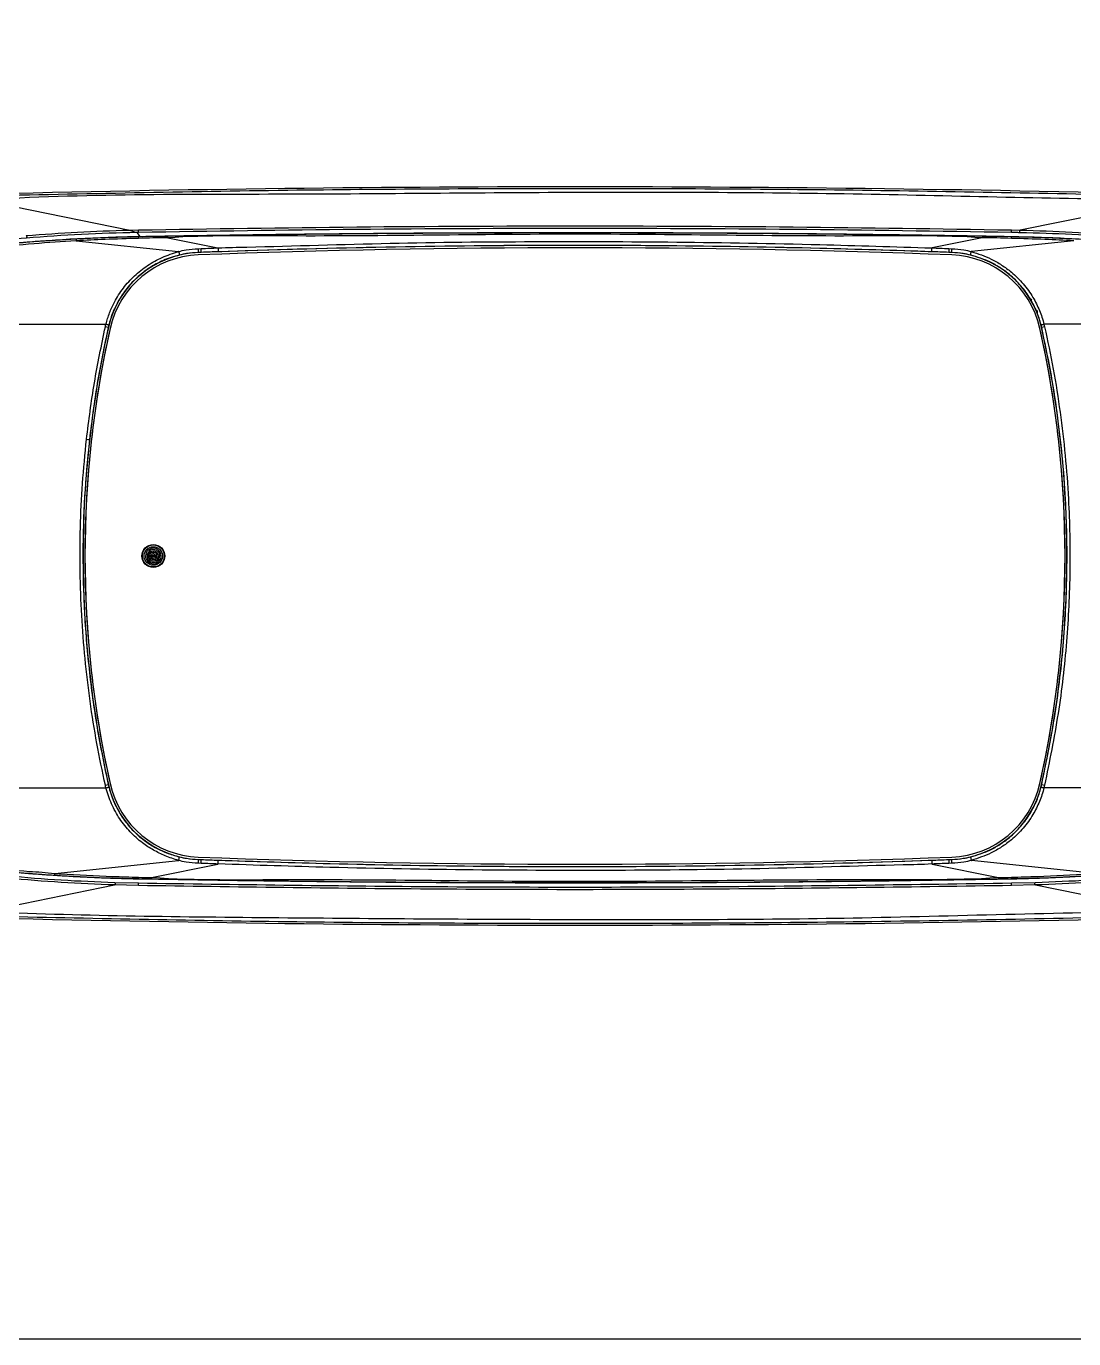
# Model space of a CAD drawing. Extents: x 0 to 78, y -21 to 126.
# Drawn here: x 30.02 to 35.99, y 0 to 7.47 of the extents above; entities that cross this region are included whole.
import ezdxf

# ---------------------------------------------------------------- set-up
doc = ezdxf.new("R2010")
doc.units = 0
doc.header["$MEASUREMENT"] = 0
doc.layers.add('1', color=4, linetype='Continuous')
doc.layers.add('BDIM_CYAN', color=4, linetype='Continuous')

# ---------------------------------------------------------------- blocks, each defined once
blk = doc.blocks.new('A$C326A3635')
at = {"layer": 'BDIM_CYAN'}
for p, q in [((-3.3773, 4.1244), (-2.5337, 3.9538)), ((3.3773, 4.1244), (2.5346, 3.954)), ((-2.8387, 3.8929), (-2.2567, 3.8323)), ((-2.5391, 3.9538), (-2.5337, 3.9538)), ((-2.5337, 3.9538), (-2.4849, 3.9548)), ((-2.494, 3.94), (-2.4776, 3.918)), ((-2.4842, 3.9171), (-2.319, 3.92)), ((-2.4776, 3.918), (-2.4842, 3.9178)), ((-2.4842, 3.9178), (-2.4842, 3.9171)), ((-2.3179, 3.9102), (-2.0332, 3.8526)), ((2.3179, 3.9102), (2.0332, 3.8526)), ((2.8387, 3.8929), (2.2567, 3.8323)), ((2.319, 3.92), (2.4842, 3.9171)), ((2.4431, 3.9186), (2.4842, 3.9178)), ((2.4842, 3.9178), (2.4842, 3.9171)), ((2.4849, 3.9548), (2.5332, 3.9537)), ((-2.1456, 3.8479), (-2.128, 3.8486)), ((-2.1272, 3.827), (-2.1448, 3.8264)), ((-2.1448, 3.8258), (-2.1448, 3.8264)), ((2.1448, 3.8264), (2.1274, 3.827)), ((2.1282, 3.8486), (2.1456, 3.8479)), ((2.1448, 3.8258), (2.1448, 3.8264)), ((2.5878, 3.569), (2.5997, 3.5572)), ((2.6304, 3.4962), (2.6304, 3.4868)), ((2.6306, 3.4868), (2.6306, 3.4962)), ((-4.1613, 3.4188), (-2.6696, 3.4186)), ((-2.6696, 3.4186), (-2.6696, 3.4186)), ((-2.6534, 3.4146), (-2.6568, 3.4006)), ((-2.656, 3.4004), (-2.6568, 3.4006)), ((2.6568, 3.4006), (2.6534, 3.4146)), ((2.656, 3.4004), (2.6568, 3.4006)), ((4.1613, 3.4188), (2.6696, 3.4186)), ((2.6696, 3.4186), (2.6696, 3.4186)), ((-2.4108, 2.0929), (-2.4042, 2.0973)), ((-2.3958, 2.1027), (-2.3892, 2.1071)), ((-2.3826, 2.1114), (-2.3759, 2.1157)), ((-2.3693, 2.1201), (-2.3627, 2.1244)), ((-2.4373, 2.0756), (-2.4307, 2.0799)), ((-2.4241, 2.0843), (-2.4174, 2.0886)), ((-4.1941, 0.7812), (-2.6696, 0.7814)), ((-2.6696, 0.7814), (-2.6696, 0.7814)), ((-2.656, 0.7996), (-2.6568, 0.7994)), ((-2.6568, 0.7994), (-2.6534, 0.7854)), ((2.6534, 0.7854), (2.6568, 0.7994)), ((2.656, 0.7996), (2.6568, 0.7994)), ((4.1941, 0.7812), (2.6696, 0.7814)), ((2.6696, 0.7814), (2.6696, 0.7814)), ((-2.1448, 0.3742), (-2.1448, 0.3736)), ((-2.1448, 0.3736), (-2.1274, 0.373)), ((2.1272, 0.373), (2.1448, 0.3736)), ((2.1448, 0.3742), (2.1448, 0.3736)), ((-2.9615, 0.2943), (-2.2567, 0.3677)), ((-2.4104, 0.2711), (-2.0332, 0.3474)), ((-2.1282, 0.3514), (-2.1456, 0.3521)), ((2.0332, 0.3474), (2.4104, 0.2711)), ((2.1456, 0.3521), (2.128, 0.3514)), ((2.9615, 0.2943), (2.2567, 0.3677)), ((-3.3773, 0.0756), (-2.6213, 0.2285)), ((-2.4849, 0.2251), (-2.6208, 0.2287)), ((-2.6205, 0.2434), (-2.4846, 0.2399)), ((-2.4842, 0.2619), (-2.4842, 0.2626)), ((-2.4114, 0.2613), (-2.4842, 0.2626)), ((2.4842, 0.2626), (2.4114, 0.2613)), ((2.4842, 0.2619), (2.4842, 0.2626)), ((2.4846, 0.2399), (2.6205, 0.2434)), ((2.6203, 0.2287), (2.4849, 0.2251)), ((2.6213, 0.2285), (3.3773, 0.0756))]:
    blk.add_line(p, q, dxfattribs=at)
at = {"layer": 'BDIM_CYAN', "flags": 128}
blk.add_lwpolyline([(-2.4776, 3.918), (-2.463, 3.9182), (-2.4431, 3.9186)], dxfattribs=at)
at = {"layer": 'BDIM_CYAN'}
for radius in [0.065, 0.065, 0.0625, 0.0525]:
    blk.add_circle((-2.4, 2.1), radius, dxfattribs=at)
for centre, radius, start, end in [((0, -130.8), 135, 88.504201, 91.495799), ((-2.3324, 3.9113), 0.1519, 177.79539, 181.70517), ((2.3327, 3.9113), 0.1516, 358.2909, 2.20854), ((-2.1242, 3.2812), 0.545, 92.15981, 167.36471), ((-2.1242, 3.2779), 0.535, 92.15981, 167.36471), ((3.0575, 4.0377), 5.2065, 182.08897, 182.32609), ((0, -53.0437), 56.91, 87.84019, 92.15981), ((0, -53.0471), 56.9, 87.84019, 92.15981), ((-10.7681, 3.5189), 8.6464, 2.04206, 2.18538), ((11.0186, 3.5096), 8.8969, 177.81579, 177.95507), ((2.1242, 3.2779), 0.535, 12.63529, 87.84019), ((-2.987, 4.035), 5.136, 357.67228, 357.91266), ((2.1242, 3.2812), 0.545, 12.63529, 87.84019), ((3.145, 2.1), 5.945, 167.36471, 192.63529), ((3.145, 2.0967), 5.935, 167.36471, 179.96766), ((3.1457, 2.1), 5.935, 167.40114, 192.59886), ((-5.5165, -9.2977), 13.0163, 77.30836, 77.38188), ((-3.145, 2.0967), 5.935, 0.03234, 12.63529), ((-3.1457, 2.1), 5.935, 347.40114, 12.59886), ((-3.145, 2.1), 5.945, 347.36471, 12.63529), ((5.5077, -9.2587), 12.9764, 102.6179, 102.69164), ((-2.0846, 8.9389), 6.2143, 263.5715, 263.72531), ((3.145, 2.1033), 5.935, 180.03234, 192.63529), ((-2.4, 2.1), 0.0446, 33.15762, 213.15762), ((-2.4, 2.1), 0.0446, 213.15762, 33.15762), ((-2.4, 2.1), 0.0367, 33.15762, 213.15762), ((-2.4, 2.1), 0.0367, 213.15762, 33.15762), ((-2.4, 2.1), 0.0288, 33.15762, 213.15762), ((-2.4, 2.1), 0.0288, 213.15762, 33.15762), ((-2.4, 2.1), 0.0208, 33.15762, 213.15762), ((-2.4, 2.1), 0.0208, 213.15762, 33.15762), ((-2.4, 2.1), 0.0129, 33.15762, 213.15762), ((-2.4, 2.1), 0.0129, 213.15762, 33.15762), ((-3.145, 2.1033), 5.935, 347.36471, 359.96766), ((-5.4879, 13.3701), 12.8856, 282.61775, 282.69201), ((-2.1242, 0.9188), 0.545, 192.63529, 267.84019), ((-2.1242, 0.9221), 0.535, 192.63529, 267.84019), ((2.1242, 0.9221), 0.535, 272.15981, 347.36471), ((2.1242, 0.9188), 0.545, 272.15981, 347.36471), ((5.4785, 13.3286), 12.8431, 257.30798, 257.38248), ((3.0597, 0.1622), 5.2087, 177.67398, 177.911), ((0, 57.2437), 56.91, 267.84019, 272.15981), ((0, 57.2471), 56.9, 267.84019, 272.15981), ((-2.9892, 0.1649), 5.1382, 2.08738, 2.32765), ((-10.8726, 0.6851), 8.7507, 357.81463, 357.95624), ((10.8386, 0.6837), 8.7169, 182.04262, 182.18479), ((-2.1895, 0.2655), 0.2947, 178.63287, 180.56011), ((2.1892, 0.2655), 0.295, 359.43986, 1.36547), ((0, 135), 135, 268.504201, 271.495799)]:
    blk.add_arc(centre, radius, start, end, dxfattribs=at)
for points, knots in [([(-3.3781, 4.149), (-2.7971, 4.1614), (-1.6712, 4.1854), (0.018, 4.1941), (1.6892, 4.1852), (2.8151, 4.1611), (3.3781, 4.149)], [0, 0, 0, 0, 0.258003, 0.5, 0.74998, 1, 1, 1, 1]), ([(3.3773, 4.1244), (3.3773, 4.1244), (3.3415, 4.1266), (2.7603, 4.13), (1.6352, 4.1647), (-0.0001, 4.1724), (-1.6704, 4.1518), (-2.7975, 4.1606), (-3.3773, 4.1244), (-3.3773, 4.1244)], [0, 0, 0, 0, 0, 0.015939, 0.25797, 0.5, 0.74201, 1, 1, 1, 1, 1]), ([(-2.4849, 3.9548), (-2.0708, 3.9614), (-1.2425, 3.9745), (0, 3.9794), (1.2425, 3.9745), (2.0707, 3.9614), (2.4849, 3.9548)], [0, 0, 0, 0, 0.249999, 0.5, 0.750002, 1, 1, 1, 1]), ([(2.4846, 3.9402), (2.0705, 3.9467), (1.2424, 3.9596), (0, 3.9644), (-1.2424, 3.9596), (-2.0705, 3.9467), (-2.4846, 3.9402)], [0, 0, 0, 0, 0.249995, 0.5, 0.750005, 1, 1, 1, 1]), ([(-3.1227, 3.9089), (-3.2029, 3.902), (-3.3635, 3.8883), (-3.5233, 3.8683), (-3.6032, 3.8584)], [0, 0, 0, 0, 0.500107, 1, 1, 1, 1]), ([(-3.5763, 3.8383), (-3.411, 3.8572), (-3.1659, 3.8853), (-2.9196, 3.8998), (-2.8395, 3.9045)], [0, 0, 0, 0, 0.674913, 1, 1, 1, 1]), ([(-2.8398, 3.893), (-2.8398, 3.893), (-2.9197, 3.8881), (-3.1654, 3.8706), (-3.4101, 3.8428), (-3.5753, 3.8241)], [0, 0, 0, 0, 0.000003, 0.324817, 1, 1, 1, 1]), ([(-3.5634, 3.8405), (-3.4727, 3.8512), (-3.3243, 3.8687), (-3.1355, 3.8855), (-3.0375, 3.8926), (-2.9974, 3.8955)], [0, 0, 0, 0, 0.481775, 0.788298, 1, 1, 1, 1]), ([(-3.1236, 3.9225), (-3.0264, 3.9298), (-2.8317, 3.9444), (-2.6366, 3.9506), (-2.5391, 3.9537)], [0, 0, 0, 0, 0.499857, 1, 1, 1, 1]), ([(-3.1227, 3.9089), (-3.1218, 3.9098), (-3.1205, 3.9112), (-3.1191, 3.9135), (-3.1189, 3.9155), (-3.1193, 3.9174), (-3.1207, 3.92), (-3.1224, 3.9215), (-3.1236, 3.9225)], [0, 0, 0, 0, 0.248167, 0.3726982, 0.4995485, 0.6008569, 0.7129587, 1, 1, 1, 1]), ([(-2.4948, 3.9398), (-2.5995, 3.9372), (-2.809, 3.9318), (-3.018, 3.9165), (-3.1227, 3.9089)], [0, 0, 0, 0, 0.499454, 1, 1, 1, 1]), ([(-2.9974, 3.8955), (-2.9972, 3.8955), (-2.9967, 3.8956), (-2.9962, 3.8956), (-2.996, 3.8956)], [0, 0, 0, 0, 0.514601, 1, 1, 1, 1]), ([(-2.996, 3.8956), (-2.97, 3.8973), (-2.886, 3.9029), (-2.7438, 3.9103), (-2.5991, 3.9155), (-2.5126, 3.9173), (-2.4842, 3.9178)], [0, 0, 0, 0, 0.1527119, 0.4932393, 0.8337068, 1, 1, 1, 1]), ([(-2.8393, 3.8931), (-2.8395, 3.8931), (-2.8396, 3.8931), (-2.8398, 3.893), (-2.8398, 3.893)], [0, 0, 0, 0, 0.995574, 1, 1, 1, 1]), ([(-2.8395, 3.9045), (-2.8396, 3.9044), (-2.8396, 3.904), (-2.8396, 3.9019), (-2.8395, 3.898), (-2.8394, 3.8947), (-2.8393, 3.8931)], [0, 0, 0, 0, 0.183511, 0.464811, 0.732408, 1, 1, 1, 1]), ([(-2.8395, 3.9045), (-2.7846, 3.9072), (-2.6662, 3.913), (-2.5477, 3.9157), (-2.4842, 3.9171)], [0, 0, 0, 0, 0.46386, 1, 1, 1, 1]), ([(-2.8387, 3.8929), (-2.8388, 3.8929), (-2.8389, 3.893), (-2.839, 3.893), (-2.8391, 3.893), (-2.8392, 3.893), (-2.8392, 3.893), (-2.8393, 3.893), (-2.8393, 3.8931), (-2.8393, 3.8931), (-2.8393, 3.8931), (-2.8393, 3.8931)], [0, 0, 0, 0, 0.322889, 0.54073, 0.688203, 0.788716, 0.857709, 0.92619, 0.954983, 0.984348, 1, 1, 1, 1]), ([(-2.4842, 3.9067), (-2.5477, 3.9049), (-2.6659, 3.9016), (-2.7841, 3.8963), (-2.8387, 3.8929), (-2.8387, 3.8929)], [0, 0, 0, 0, 0.537035, 0.999993, 1, 1, 1, 1]), ([(-2.4948, 3.94), (-2.5024, 3.9415), (-2.5176, 3.9445), (-2.5319, 3.9506), (-2.5391, 3.9537)], [0, 0, 0, 0, 0.499435, 1, 1, 1, 1]), ([(-2.4846, 3.9402), (-2.4862, 3.9402), (-2.4893, 3.9401), (-2.4925, 3.94), (-2.494, 3.94)], [0, 0, 0, 0, 0.5073802, 1, 1, 1, 1]), ([(-2.4846, 3.9402), (-2.4846, 3.9413), (-2.4847, 3.9435), (-2.4847, 3.9473), (-2.4848, 3.9511), (-2.4849, 3.9536), (-2.4849, 3.9548)], [0, 0, 0, 0, 0.25808, 0.500001, 0.741921, 1, 1, 1, 1]), ([(-2.3198, 3.9106), (-2.3198, 3.9106), (-2.3746, 3.9106), (-2.4294, 3.9087), (-2.4842, 3.9067)], [0, 0, 0, 0, 0.000014, 1, 1, 1, 1]), ([(-2.4431, 3.9186), (-2.3273, 3.9206), (-2.0369, 3.9256), (-1.5718, 3.9317), (-1.0479, 3.9368), (-0.524, 3.9398), (-0.1174, 3.9406), (0.3435, 3.9403), (0.7443, 3.9388), (1.2023, 3.9353), (1.5458, 3.9319), (1.8893, 3.9275), (2.1755, 3.9232), (2.3601, 3.9201), (2.4302, 3.9188), (2.4431, 3.9186)], [0, 0, 0, 0, 0.071103, 0.178323, 0.285543, 0.39277, 0.5, 0.53515, 0.675753, 0.746054, 0.816355, 0.886656, 0.956957, 0.992107, 1, 1, 1, 1]), ([(-2.3189, 3.9106), (-2.3192, 3.9106), (-2.3195, 3.9106), (-2.3198, 3.9106), (-2.3198, 3.9106)], [0, 0, 0, 0, 0.997531, 1, 1, 1, 1]), ([(-2.319, 3.92), (-2.0898, 3.9235), (-1.3168, 3.9355), (0, 3.9426), (1.3169, 3.9355), (2.0898, 3.9235), (2.319, 3.92)], [0, 0, 0, 0, 0.148287, 0.4999997, 0.8517373, 1, 1, 1, 1]), ([(-2.319, 3.92), (-2.319, 3.92), (-2.319, 3.9198), (-2.319, 3.9184), (-2.319, 3.9152), (-2.3189, 3.9121), (-2.3189, 3.9106)], [0, 0, 0, 0, 0.102545, 0.399915, 0.699957, 1, 1, 1, 1]), ([(-2.3179, 3.9102), (-2.318, 3.9102), (-2.3182, 3.9103), (-2.3185, 3.9103), (-2.3186, 3.9104), (-2.3188, 3.9104), (-2.3188, 3.9105), (-2.3189, 3.9105), (-2.3189, 3.9106), (-2.3189, 3.9106), (-2.3189, 3.9106)], [0, 0, 0, 0, 0.321238, 0.539552, 0.689333, 0.828254, 0.900862, 0.952128, 0.988538, 1, 1, 1, 1]), ([(2.3179, 3.9102), (2.3179, 3.9102), (2.0896, 3.9245), (1.3159, 3.9135), (0, 3.9424), (-1.3159, 3.9135), (-2.0896, 3.9245), (-2.3179, 3.9102), (-2.3179, 3.9102)], [0, 0, 0, 0, 0.000001, 0.148106, 0.5, 0.851869, 0.999999, 1, 1, 1, 1]), ([(-2.0303, 3.8521), (-2.0303, 3.8521), (-1.9763, 3.8554), (-1.6502, 3.8619), (-1.0526, 3.8824), (-0.2368, 3.8901), (0.579, 3.8879), (1.3348, 3.875), (1.8184, 3.859), (2.0303, 3.8521)], [0, 0, 0, 0, 0.000001, 0.040007, 0.240855, 0.441703, 0.642551, 0.843399, 1, 1, 1, 1]), ([(2.3189, 3.9106), (2.3189, 3.9106), (2.3189, 3.9106), (2.3188, 3.9105), (2.3187, 3.9104), (2.3184, 3.9103), (2.3181, 3.9102), (2.3179, 3.9102)], [0, 0, 0, 0, 0.037723, 0.086625, 0.178405, 0.509324, 1, 1, 1, 1]), ([(2.319, 3.92), (2.319, 3.92), (2.319, 3.9198), (2.319, 3.9184), (2.319, 3.9152), (2.3189, 3.9121), (2.3189, 3.9106)], [0, 0, 0, 0, 0.1025452, 0.3999147, 0.699957, 1, 1, 1, 1]), ([(2.3198, 3.9106), (2.3198, 3.9106), (2.3195, 3.9106), (2.3192, 3.9106), (2.3189, 3.9106)], [0, 0, 0, 0, 0.002469, 1, 1, 1, 1]), ([(2.4842, 3.9067), (2.4294, 3.9087), (2.3746, 3.9106), (2.3198, 3.9106), (2.3198, 3.9106)], [0, 0, 0, 0, 0.999986, 1, 1, 1, 1]), ([(2.4842, 3.9178), (2.5414, 3.9165), (2.6559, 3.9139), (2.8265, 3.9064), (2.9398, 3.8992), (2.996, 3.8956)], [0, 0, 0, 0, 0.335193, 0.670383, 1, 1, 1, 1]), ([(2.4842, 3.9171), (2.5477, 3.9157), (2.6662, 3.913), (2.7846, 3.9072), (2.8395, 3.9045)], [0, 0, 0, 0, 0.536141, 1, 1, 1, 1]), ([(2.8387, 3.8929), (2.8387, 3.8929), (2.7841, 3.8963), (2.6659, 3.9016), (2.5477, 3.9049), (2.4842, 3.9067)], [0, 0, 0, 0, 0.000007, 0.462965, 1, 1, 1, 1]), ([(2.4846, 3.9402), (2.4846, 3.9413), (2.4846, 3.9435), (2.4847, 3.9473), (2.4848, 3.9511), (2.4848, 3.9536), (2.4849, 3.9548)], [0, 0, 0, 0, 0.258077, 0.499996, 0.741918, 1, 1, 1, 1]), ([(2.5337, 3.939), (2.5251, 3.9392), (2.5088, 3.9397), (2.4924, 3.94), (2.4846, 3.9402)], [0, 0, 0, 0, 0.520118, 1, 1, 1, 1]), ([(2.5338, 3.9537), (2.5327, 3.9526), (2.5312, 3.9509), (2.5301, 3.9482), (2.5298, 3.9463), (2.5301, 3.9445), (2.5312, 3.9419), (2.5326, 3.9402), (2.5337, 3.939)], [0, 0, 0, 0, 0.279024, 0.39401, 0.501273, 0.5943, 0.704837, 1, 1, 1, 1]), ([(3.1227, 3.9089), (3.0246, 3.9162), (2.8286, 3.9307), (2.632, 3.9362), (2.5337, 3.939)], [0, 0, 0, 0, 0.4999361, 1, 1, 1, 1]), ([(2.5346, 3.954), (2.6331, 3.9508), (2.8298, 3.9445), (3.0261, 3.9298), (3.1243, 3.9225)], [0, 0, 0, 0, 0.5001662, 1, 1, 1, 1]), ([(2.8393, 3.8931), (2.8393, 3.8931), (2.8393, 3.8931), (2.8393, 3.893), (2.8392, 3.893), (2.8391, 3.893), (2.8389, 3.8929), (2.8387, 3.8929)], [0, 0, 0, 0, 0.019115, 0.043576, 0.089722, 0.292947, 1, 1, 1, 1]), ([(-2.6696, 3.4186), (-2.6696, 3.4186), (-2.6642, 3.4404), (-2.6506, 3.4832), (-2.6191, 3.553), (-2.5727, 3.6253), (-2.5089, 3.6958), (-2.4342, 3.7543), (-2.3495, 3.8016), (-2.2877, 3.8216), (-2.2558, 3.832)], [0, 0, 0, 0, 0.000004, 0.109663, 0.219322, 0.373777, 0.528236, 0.682282, 0.836358, 1, 1, 1, 1]), ([(-2.2517, 3.8118), (-2.2826, 3.8027), (-2.3428, 3.785), (-2.4247, 3.7395), (-2.4973, 3.6832), (-2.5592, 3.6149), (-2.6042, 3.5448), (-2.6353, 3.4773), (-2.6474, 3.4355), (-2.6534, 3.4146)], [0, 0, 0, 0, 0.16226, 0.316411, 0.470565, 0.62535, 0.780135, 0.890068, 1, 1, 1, 1]), ([(-2.2567, 3.8323), (-2.2567, 3.8323), (-2.2424, 3.8359), (-2.2056, 3.8433), (-2.1683, 3.8461), (-2.1456, 3.8479)], [0, 0, 0, 0, 0.000022, 0.394051, 1, 1, 1, 1]), ([(-2.2558, 3.832), (-2.2558, 3.832), (-2.2558, 3.8321), (-2.2559, 3.8321), (-2.2562, 3.8323), (-2.2565, 3.8323), (-2.2567, 3.8323)], [0, 0, 0, 0, 0.093064, 0.210241, 0.41586, 1, 1, 1, 1]), ([(-2.2558, 3.832), (-2.2554, 3.8303), (-2.2545, 3.8269), (-2.2534, 3.8217), (-2.2524, 3.8172), (-2.2518, 3.8138), (-2.2516, 3.8123), (-2.2517, 3.8119), (-2.2517, 3.8118), (-2.2517, 3.8118)], [0, 0, 0, 0, 0.1819745, 0.3639534, 0.5459267, 0.7279046, 0.9098899, 0.956574, 1, 1, 1, 1]), ([(-2.1448, 3.8264), (-2.1668, 3.8249), (-2.2028, 3.8224), (-2.238, 3.8148), (-2.2517, 3.8118)], [0, 0, 0, 0, 0.610662, 1, 1, 1, 1]), ([(-2.128, 3.8486), (-2.1113, 3.8493), (-2.0797, 3.8507), (-2.0481, 3.852), (-2.0332, 3.8526)], [0, 0, 0, 0, 0.528565, 1, 1, 1, 1]), ([(-2.0311, 3.8305), (-2.0465, 3.83), (-2.0785, 3.8288), (-2.1106, 3.8276), (-2.1272, 3.827)], [0, 0, 0, 0, 0.479692, 1, 1, 1, 1]), ([(-2.0332, 3.8526), (-2.0331, 3.8526), (-2.0328, 3.8525), (-2.0324, 3.8524), (-2.0321, 3.8523), (-2.0319, 3.8522), (-2.0318, 3.8521), (-2.0318, 3.8521), (-2.0318, 3.852), (-2.0318, 3.852)], [0, 0, 0, 0, 0.320641, 0.539542, 0.690503, 0.846175, 0.909465, 0.963254, 1, 1, 1, 1]), ([(-2.0318, 3.852), (-2.0313, 3.852), (-2.0308, 3.8521), (-2.0303, 3.8521), (-2.0303, 3.8521)], [0, 0, 0, 0, 0.998379, 1, 1, 1, 1]), ([(-2.0318, 3.852), (-2.0317, 3.8503), (-2.0316, 3.8469), (-2.0314, 3.8415), (-2.0312, 3.8367), (-2.0311, 3.833), (-2.0311, 3.8312), (-2.0311, 3.8306), (-2.0311, 3.8305), (-2.0311, 3.8305)], [0, 0, 0, 0, 0.1760921, 0.3521798, 0.5282727, 0.704365, 0.8804605, 0.9543668, 1, 1, 1, 1]), ([(2.0311, 3.8305), (1.8188, 3.8374), (1.3348, 3.8531), (0.5788, 3.8657), (-0.2638, 3.8683), (-1.1333, 3.8578), (-1.7314, 3.8412), (-2.0306, 3.8305), (-2.0311, 3.8305)], [0, 0, 0, 0, 0.156863, 0.357558, 0.558253, 0.778936, 0.99962, 1, 1, 1, 1]), ([(2.0303, 3.8521), (2.0303, 3.8521), (2.0308, 3.8521), (2.0313, 3.852), (2.0318, 3.852)], [0, 0, 0, 0, 0.001621, 1, 1, 1, 1]), ([(2.0311, 3.8305), (2.0311, 3.8305), (2.0311, 3.8306), (2.0311, 3.8312), (2.0311, 3.833), (2.0312, 3.8367), (2.0314, 3.8415), (2.0316, 3.8469), (2.0317, 3.8503), (2.0318, 3.852)], [0, 0, 0, 0, 0.045633, 0.11954, 0.295635, 0.471727, 0.64782, 0.823908, 1, 1, 1, 1]), ([(2.1274, 3.827), (2.1107, 3.8276), (2.0786, 3.8288), (2.0465, 3.83), (2.0311, 3.8305)], [0, 0, 0, 0, 0.521264, 1, 1, 1, 1]), ([(2.0318, 3.852), (2.0318, 3.852), (2.0318, 3.8521), (2.0319, 3.8522), (2.0321, 3.8523), (2.0326, 3.8525), (2.033, 3.8526), (2.0332, 3.8526)], [0, 0, 0, 0, 0.043004, 0.099713, 0.204278, 0.568194, 1, 1, 1, 1]), ([(2.0332, 3.8526), (2.0481, 3.852), (2.0798, 3.8507), (2.1114, 3.8493), (2.1282, 3.8486)], [0, 0, 0, 0, 0.470477, 1, 1, 1, 1]), ([(2.2517, 3.8118), (2.238, 3.8148), (2.2028, 3.8224), (2.1668, 3.8249), (2.1448, 3.8264)], [0, 0, 0, 0, 0.389337, 1, 1, 1, 1]), ([(2.1456, 3.8479), (2.1683, 3.8461), (2.2056, 3.8433), (2.2424, 3.8359), (2.2567, 3.8323), (2.2567, 3.8323)], [0, 0, 0, 0, 0.60595, 0.999978, 1, 1, 1, 1]), ([(2.2517, 3.8118), (2.2517, 3.8118), (2.2517, 3.8119), (2.2516, 3.8123), (2.2518, 3.8138), (2.2524, 3.8172), (2.2534, 3.8217), (2.2545, 3.8269), (2.2554, 3.8303), (2.2558, 3.832)], [0, 0, 0, 0, 0.043426, 0.09011, 0.272096, 0.454073, 0.636047, 0.818025, 1, 1, 1, 1]), ([(2.6534, 3.4146), (2.6458, 3.4402), (2.6305, 3.4915), (2.5919, 3.5666), (2.5403, 3.6382), (2.4807, 3.6971), (2.42, 3.7413), (2.3475, 3.7827), (2.289, 3.8005), (2.2517, 3.8118)], [0, 0, 0, 0, 0.13508, 0.270159, 0.424919, 0.579679, 0.691849, 0.804019, 1, 1, 1, 1]), ([(2.2567, 3.8323), (2.2566, 3.8323), (2.2563, 3.8323), (2.2561, 3.8322), (2.2559, 3.8321), (2.2558, 3.832), (2.2558, 3.832), (2.2558, 3.832)], [0, 0, 0, 0, 0.321247, 0.651464, 0.788, 0.926109, 1, 1, 1, 1]), ([(2.2558, 3.832), (2.2942, 3.8192), (2.3544, 3.7993), (2.4294, 3.7561), (2.4918, 3.7103), (2.5532, 3.6494), (2.6065, 3.5755), (2.6455, 3.4978), (2.663, 3.4454), (2.6696, 3.4186), (2.6696, 3.4186)], [0, 0, 0, 0, 0.1974297, 0.3095284, 0.4216188, 0.576068, 0.7305122, 0.8652546, 0.9999961, 1, 1, 1, 1]), ([(-2.7804, 2.7637), (-2.7669, 2.8711), (-2.7398, 3.086), (-2.6953, 3.2981), (-2.6731, 3.4043)], [0, 0, 0, 0, 0.499257, 1, 1, 1, 1]), ([(-2.6568, 3.4006), (-2.6789, 3.295), (-2.7233, 3.0836), (-2.7503, 2.8692), (-2.7638, 2.7619)], [0, 0, 0, 0, 0.499257, 1, 1, 1, 1]), ([(-2.6731, 3.4043), (-2.6722, 3.4091), (-2.6713, 3.414), (-2.6696, 3.4186), (-2.6696, 3.4186)], [0, 0, 0, 0, 0.999884, 1, 1, 1, 1]), ([(-2.6696, 3.4186), (-2.6679, 3.4182), (-2.6645, 3.4173), (-2.6598, 3.4162), (-2.6562, 3.4153), (-2.654, 3.4147), (-2.6536, 3.4146), (-2.6534, 3.4146)], [0, 0, 0, 0, 0.21073, 0.421456, 0.632181, 0.817749, 1, 1, 1, 1]), ([(2.6534, 3.4146), (2.6536, 3.4146), (2.654, 3.4147), (2.6562, 3.4153), (2.6598, 3.4162), (2.6645, 3.4173), (2.6679, 3.4182), (2.6696, 3.4186)], [0, 0, 0, 0, 0.182251, 0.367822, 0.578548, 0.789274, 1, 1, 1, 1]), ([(2.6568, 0.7994), (2.6841, 0.9338), (2.7389, 1.2032), (2.7849, 1.6105), (2.8049, 2.0177), (2.7976, 2.3697), (2.7753, 2.6683), (2.7465, 2.9135), (2.7081, 3.158), (2.6739, 3.3197), (2.6568, 3.4006)], [0, 0, 0, 0, 0.156854, 0.314466, 0.46839, 0.623027, 0.716944, 0.810861, 0.905431, 1, 1, 1, 1]), ([(2.6696, 3.4186), (2.6696, 3.4186), (2.6709, 3.4139), (2.672, 3.4091), (2.6731, 3.4043)], [0, 0, 0, 0, 0.000113, 1, 1, 1, 1]), ([(2.6731, 3.4043), (2.6901, 3.3237), (2.7242, 3.1626), (2.7627, 2.918), (2.7917, 2.6716), (2.8143, 2.3717), (2.8216, 2.0181), (2.8017, 1.6104), (2.7555, 1.2014), (2.7006, 0.9312), (2.6731, 0.7957)], [0, 0, 0, 0, 0.093918, 0.187835, 0.282405, 0.376975, 0.530895, 0.685529, 0.842386, 1, 1, 1, 1]), ([(-2.6731, 0.7957), (-2.6899, 0.8751), (-2.7235, 1.0337), (-2.7616, 1.2746), (-2.7906, 1.5173), (-2.8096, 1.7632), (-2.8185, 2.0114), (-2.8169, 2.2621), (-2.8053, 2.5131), (-2.7887, 2.6802), (-2.7804, 2.7637)], [0, 0, 0, 0, 0.122854, 0.245708, 0.369389, 0.49307, 0.619353, 0.745636, 0.872818, 1, 1, 1, 1]), ([(-2.7638, 2.7619), (-2.7741, 2.6542), (-2.7948, 2.4388), (-2.8034, 2.1142), (-2.7957, 1.7867), (-2.7688, 1.4571), (-2.7245, 1.1262), (-2.6793, 0.9083), (-2.6568, 0.7994)], [0, 0, 0, 0, 0.164314, 0.328751, 0.493064, 0.661999, 0.831066, 1, 1, 1, 1]), ([(-2.4042, 2.0973), (-2.4044, 2.0978), (-2.405, 2.0988), (-2.4051, 2.1005), (-2.4046, 2.1021), (-2.4037, 2.1036), (-2.4023, 2.1046), (-2.4006, 2.1051), (-2.3989, 2.105), (-2.3973, 2.1043), (-2.3963, 2.1035), (-2.3959, 2.1029), (-2.3958, 2.1027)], [0, 0, 0, 0, 0.107369, 0.214742, 0.322112, 0.42949, 0.53686, 0.644234, 0.751605, 0.858986, 0.96636, 1, 1, 1, 1]), ([(-2.3958, 2.1027), (-2.3956, 2.1022), (-2.395, 2.1012), (-2.3949, 2.0995), (-2.3954, 2.0979), (-2.3963, 2.0964), (-2.3977, 2.0954), (-2.3994, 2.0949), (-2.4011, 2.095), (-2.4027, 2.0957), (-2.4037, 2.0965), (-2.4041, 2.0971), (-2.4042, 2.0973)], [0, 0, 0, 0, 0.107376, 0.214748, 0.322118, 0.429496, 0.536866, 0.64424, 0.751612, 0.858975, 0.966348, 1, 1, 1, 1]), ([(-2.6696, 0.7814), (-2.6696, 0.7814), (-2.6712, 0.786), (-2.6721, 0.7909), (-2.6731, 0.7957)], [0, 0, 0, 0, 0.000125, 1, 1, 1, 1]), ([(-2.6696, 0.7814), (-2.6679, 0.7818), (-2.6645, 0.7827), (-2.6598, 0.7838), (-2.6562, 0.7847), (-2.654, 0.7853), (-2.6536, 0.7854), (-2.6534, 0.7854)], [0, 0, 0, 0, 0.210731, 0.421456, 0.632181, 0.817749, 1, 1, 1, 1]), ([(-2.2558, 0.368), (-2.2815, 0.3762), (-2.3308, 0.3918), (-2.3997, 0.4256), (-2.468, 0.4701), (-2.5338, 0.5291), (-2.5939, 0.604), (-2.6404, 0.6887), (-2.6618, 0.75), (-2.6696, 0.7814), (-2.6696, 0.7814)], [0, 0, 0, 0, 0.131645, 0.253097, 0.374528, 0.529214, 0.683894, 0.841946, 0.999996, 1, 1, 1, 1]), ([(-2.6534, 0.7854), (-2.6531, 0.7841), (-2.6452, 0.7531), (-2.6241, 0.6937), (-2.5794, 0.6129), (-2.5215, 0.541), (-2.4575, 0.4839), (-2.3912, 0.4412), (-2.3245, 0.4088), (-2.2766, 0.3953), (-2.2517, 0.3882)], [0, 0, 0, 0, 0.006967, 0.161926, 0.316884, 0.471844, 0.626804, 0.748231, 0.869656, 1, 1, 1, 1]), ([(2.2517, 0.3882), (2.289, 0.3995), (2.3475, 0.4173), (2.42, 0.4587), (2.4807, 0.5029), (2.5403, 0.5618), (2.5919, 0.6334), (2.6305, 0.7085), (2.6458, 0.7598), (2.6534, 0.7854)], [0, 0, 0, 0, 0.195981, 0.308151, 0.420321, 0.575081, 0.729841, 0.86492, 1, 1, 1, 1]), ([(2.6696, 0.7814), (2.6696, 0.7814), (2.663, 0.7546), (2.6455, 0.7022), (2.6065, 0.6245), (2.5532, 0.5506), (2.4918, 0.4897), (2.4294, 0.4439), (2.3544, 0.4007), (2.2942, 0.3808), (2.2558, 0.368)], [0, 0, 0, 0, 0.000004, 0.134745, 0.269488, 0.423932, 0.578381, 0.690472, 0.80257, 1, 1, 1, 1]), ([(2.6534, 0.7854), (2.6536, 0.7854), (2.654, 0.7853), (2.6562, 0.7847), (2.6598, 0.7838), (2.6645, 0.7827), (2.6679, 0.7818), (2.6696, 0.7814)], [0, 0, 0, 0, 0.182251, 0.367822, 0.578548, 0.789274, 1, 1, 1, 1]), ([(2.6731, 0.7957), (2.672, 0.7909), (2.6708, 0.7861), (2.6696, 0.7814), (2.6696, 0.7814)], [0, 0, 0, 0, 0.999877, 1, 1, 1, 1]), ([(-2.2558, 0.368), (-2.2554, 0.3697), (-2.2545, 0.3731), (-2.2534, 0.3783), (-2.2524, 0.3828), (-2.2518, 0.3862), (-2.2516, 0.3877), (-2.2517, 0.3881), (-2.2517, 0.3882), (-2.2517, 0.3882)], [0, 0, 0, 0, 0.1819744, 0.3639532, 0.5459265, 0.7279043, 0.9098895, 0.9565744, 1, 1, 1, 1]), ([(-2.2517, 0.3882), (-2.238, 0.3852), (-2.2028, 0.3776), (-2.1668, 0.3751), (-2.1448, 0.3736)], [0, 0, 0, 0, 0.389338, 1, 1, 1, 1]), ([(2.1448, 0.3736), (2.1668, 0.3751), (2.2028, 0.3776), (2.238, 0.3852), (2.2517, 0.3882)], [0, 0, 0, 0, 0.610663, 1, 1, 1, 1]), ([(2.2517, 0.3882), (2.2517, 0.3882), (2.2517, 0.3881), (2.2516, 0.3877), (2.2518, 0.3862), (2.2524, 0.3828), (2.2534, 0.3783), (2.2545, 0.3731), (2.2554, 0.3697), (2.2558, 0.368)], [0, 0, 0, 0, 0.043425, 0.09011, 0.272096, 0.454073, 0.636048, 0.818025, 1, 1, 1, 1]), ([(-2.9625, 0.2826), (-3.0102, 0.2859), (-3.2241, 0.3007), (-3.437, 0.3256), (-3.6023, 0.345)], [0, 0, 0, 0, 0.223287, 1, 1, 1, 1]), ([(-3.6012, 0.3591), (-3.4362, 0.3382), (-3.2239, 0.3114), (-3.0099, 0.3001), (-2.9626, 0.2942), (-2.9626, 0.2942)], [0, 0, 0, 0, 0.777153, 0.999996, 1, 1, 1, 1]), ([(-3.1081, 0.2926), (-3.109, 0.2927), (-3.1372, 0.2949), (-3.2197, 0.3019), (-3.3796, 0.3172), (-3.512, 0.3333), (-3.5902, 0.3429)], [0, 0, 0, 0, 0.0059495, 0.174739, 0.5123253, 1, 1, 1, 1]), ([(-2.2567, 0.3677), (-2.2566, 0.3677), (-2.2563, 0.3677), (-2.2561, 0.3678), (-2.2559, 0.3679), (-2.2558, 0.368), (-2.2558, 0.368), (-2.2558, 0.368)], [0, 0, 0, 0, 0.3212365, 0.6515813, 0.7879895, 0.9262927, 1, 1, 1, 1]), ([(-2.1456, 0.3521), (-2.1683, 0.3539), (-2.2056, 0.3567), (-2.2424, 0.3641), (-2.2567, 0.3677), (-2.2567, 0.3677)], [0, 0, 0, 0, 0.605949, 0.999978, 1, 1, 1, 1]), ([(-2.0332, 0.3474), (-2.0481, 0.348), (-2.0798, 0.3493), (-2.1114, 0.3507), (-2.1282, 0.3514)], [0, 0, 0, 0, 0.470477, 1, 1, 1, 1]), ([(-2.1274, 0.373), (-2.1107, 0.3724), (-2.0786, 0.3712), (-2.0465, 0.37), (-2.0311, 0.3695)], [0, 0, 0, 0, 0.521266, 1, 1, 1, 1]), ([(-2.0318, 0.348), (-2.0318, 0.348), (-2.0318, 0.3479), (-2.0319, 0.3478), (-2.0321, 0.3477), (-2.0326, 0.3475), (-2.033, 0.3474), (-2.0332, 0.3474)], [0, 0, 0, 0, 0.042989, 0.099748, 0.204254, 0.568246, 1, 1, 1, 1]), ([(-2.0318, 0.348), (-2.0317, 0.3497), (-2.0316, 0.3531), (-2.0314, 0.3585), (-2.0312, 0.3633), (-2.0311, 0.367), (-2.0311, 0.3688), (-2.0311, 0.3694), (-2.0311, 0.3695), (-2.0311, 0.3695)], [0, 0, 0, 0, 0.1760921, 0.3521798, 0.5282727, 0.704365, 0.8804605, 0.9543668, 1, 1, 1, 1]), ([(2.0303, 0.3479), (2.0303, 0.3479), (1.9763, 0.3446), (1.6502, 0.3381), (1.0526, 0.3176), (0.2368, 0.3099), (-0.579, 0.3121), (-1.3352, 0.325), (-1.8194, 0.341), (-2.0318, 0.348)], [0, 0, 0, 0, 0.000001, 0.039996, 0.240751, 0.441549, 0.642304, 0.843102, 1, 1, 1, 1]), ([(-2.0311, 0.3695), (-1.8188, 0.3626), (-1.3348, 0.3469), (-0.5788, 0.3343), (0.2638, 0.3317), (1.1333, 0.3422), (1.7314, 0.3588), (2.0306, 0.3695), (2.0311, 0.3695)], [0, 0, 0, 0, 0.15686, 0.357555, 0.55825, 0.778935, 0.99962, 1, 1, 1, 1]), ([(2.0318, 0.348), (2.0313, 0.348), (2.0308, 0.348), (2.0303, 0.3479), (2.0303, 0.3479)], [0, 0, 0, 0, 0.998376, 1, 1, 1, 1]), ([(2.0311, 0.3695), (2.0465, 0.37), (2.0785, 0.3712), (2.1106, 0.3724), (2.1272, 0.373)], [0, 0, 0, 0, 0.479693, 1, 1, 1, 1]), ([(2.0311, 0.3695), (2.0311, 0.3695), (2.0311, 0.3694), (2.0311, 0.3688), (2.0311, 0.367), (2.0312, 0.3633), (2.0314, 0.3585), (2.0316, 0.3531), (2.0317, 0.3497), (2.0318, 0.348)], [0, 0, 0, 0, 0.045633, 0.11954, 0.295635, 0.471727, 0.64782, 0.823908, 1, 1, 1, 1]), ([(2.0332, 0.3474), (2.0331, 0.3474), (2.0328, 0.3475), (2.0324, 0.3476), (2.0321, 0.3477), (2.0319, 0.3478), (2.0318, 0.3479), (2.0318, 0.3479), (2.0318, 0.348), (2.0318, 0.348)], [0, 0, 0, 0, 0.320705, 0.539606, 0.690517, 0.84622, 0.909449, 0.963237, 1, 1, 1, 1]), ([(2.128, 0.3514), (2.1113, 0.3507), (2.0797, 0.3493), (2.0481, 0.348), (2.0332, 0.3474)], [0, 0, 0, 0, 0.528566, 1, 1, 1, 1]), ([(2.2567, 0.3677), (2.2567, 0.3677), (2.2424, 0.3641), (2.2056, 0.3567), (2.1683, 0.3539), (2.1456, 0.3521)], [0, 0, 0, 0, 0.000022, 0.39405, 1, 1, 1, 1]), ([(2.2558, 0.368), (2.2558, 0.368), (2.2558, 0.3679), (2.2559, 0.3679), (2.2562, 0.3677), (2.2565, 0.3677), (2.2567, 0.3677)], [0, 0, 0, 0, 0.0931322, 0.2103219, 0.4157692, 1, 1, 1, 1]), ([(-2.6208, 0.2284), (-2.7221, 0.2326), (-2.9247, 0.2408), (-3.1267, 0.258), (-3.2277, 0.2666)], [0, 0, 0, 0, 0.50014, 1, 1, 1, 1]), ([(-3.2266, 0.2802), (-3.1261, 0.2718), (-2.9244, 0.2548), (-2.722, 0.2472), (-2.6205, 0.2434)], [0, 0, 0, 0, 0.498041, 1, 1, 1, 1]), ([(-3.1067, 0.2925), (-3.107, 0.2925), (-3.1074, 0.2925), (-3.1078, 0.2926), (-3.1081, 0.2926)], [0, 0, 0, 0, 0.49388, 1, 1, 1, 1]), ([(-2.5331, 0.2629), (-2.546, 0.2632), (-2.5862, 0.2642), (-2.681, 0.2672), (-2.7969, 0.2721), (-2.9195, 0.2791), (-3.016, 0.2854), (-3.0784, 0.2903), (-3.1067, 0.2925)], [0, 0, 0, 0, 0.0673741, 0.2099003, 0.4949615, 0.6731775, 0.8513741, 1, 1, 1, 1]), ([(-2.9626, 0.2942), (-2.9626, 0.2942), (-2.9624, 0.2942), (-2.9622, 0.2941), (-2.9621, 0.2941)], [0, 0, 0, 0, 0.004353, 1, 1, 1, 1]), ([(-2.9621, 0.2941), (-2.9622, 0.2925), (-2.9623, 0.2892), (-2.9625, 0.2854), (-2.9625, 0.2837), (-2.9625, 0.2828), (-2.9625, 0.2827), (-2.9625, 0.2826)], [0, 0, 0, 0, 0.26603, 0.532056, 0.798082, 0.832076, 1, 1, 1, 1]), ([(-2.4842, 0.2626), (-2.5336, 0.2637), (-2.6817, 0.2671), (-2.8411, 0.2748), (-2.951, 0.2819), (-2.9625, 0.2826)], [0, 0, 0, 0, 0.3093755, 0.9281775, 1, 1, 1, 1]), ([(-2.9621, 0.2941), (-2.9621, 0.2941), (-2.9621, 0.2942), (-2.962, 0.2942), (-2.962, 0.2942), (-2.9618, 0.2943), (-2.9616, 0.2943), (-2.9615, 0.2943)], [0, 0, 0, 0, 0.0214477, 0.0493885, 0.1015704, 0.3282449, 1, 1, 1, 1]), ([(-2.9615, 0.2943), (-2.9615, 0.2943), (-2.9503, 0.2936), (-2.8406, 0.286), (-2.6815, 0.2781), (-2.5335, 0.2739), (-2.4841, 0.2725)], [0, 0, 0, 0, 0.000005, 0.070712, 0.69016, 1, 1, 1, 1]), ([(-2.6205, 0.2434), (-2.6196, 0.2421), (-2.6184, 0.2403), (-2.6174, 0.2377), (-2.6171, 0.236), (-2.6173, 0.2342), (-2.6183, 0.2315), (-2.6197, 0.2298), (-2.6208, 0.2287)], [0, 0, 0, 0, 0.298153, 0.408816, 0.499828, 0.608485, 0.723646, 1, 1, 1, 1]), ([(-2.4842, 0.2619), (-2.4978, 0.2621), (-2.5142, 0.2624), (-2.5305, 0.2628), (-2.5331, 0.2629)], [0, 0, 0, 0, 0.836569, 1, 1, 1, 1]), ([(-2.4849, 0.2251), (-2.4848, 0.2264), (-2.4848, 0.2288), (-2.4847, 0.2327), (-2.4847, 0.2365), (-2.4846, 0.2387), (-2.4846, 0.2399)], [0, 0, 0, 0, 0.2582, 0.500005, 0.741801, 1, 1, 1, 1]), ([(2.4849, 0.2251), (1.9327, 0.217), (0.8284, 0.2007), (-0.8284, 0.2007), (-1.9327, 0.217), (-2.4849, 0.2251)], [0, 0, 0, 0, 0.333332, 0.666668, 1, 1, 1, 1]), ([(-2.4846, 0.2399), (-1.9325, 0.2318), (-0.8283, 0.2157), (0.8283, 0.2157), (1.9325, 0.2318), (2.4846, 0.2399)], [0, 0, 0, 0, 0.333333, 0.666667, 1, 1, 1, 1]), ([(2.4842, 0.2619), (2.4296, 0.2609), (2.1567, 0.256), (1.6655, 0.2489), (1.0105, 0.2424), (0.3554, 0.2392), (-0.1905, 0.239), (-0.7364, 0.2409), (-1.2642, 0.2446), (-1.8832, 0.2517), (-2.2839, 0.2585), (-2.4842, 0.2619)], [0, 0, 0, 0, 0.0329594, 0.1647972, 0.2966349, 0.4284727, 0.5603105, 0.6262293, 0.7580671, 0.8790323, 1, 1, 1, 1]), ([(-2.4841, 0.2725), (-2.4601, 0.2717), (-2.4361, 0.2708), (-2.4121, 0.2708), (-2.4121, 0.2708)], [0, 0, 0, 0, 0.999967, 1, 1, 1, 1]), ([(-2.4121, 0.2708), (-2.4121, 0.2708), (-2.4118, 0.2708), (-2.4115, 0.2708), (-2.4113, 0.2708)], [0, 0, 0, 0, 0.002881, 1, 1, 1, 1]), ([(-2.4113, 0.2708), (-2.4113, 0.2692), (-2.4113, 0.2661), (-2.4114, 0.2629), (-2.4114, 0.2615), (-2.4114, 0.2614), (-2.4114, 0.2613)], [0, 0, 0, 0, 0.299222, 0.598439, 0.889721, 1, 1, 1, 1]), ([(2.4114, 0.2613), (2.1514, 0.2572), (1.3476, 0.2443), (0, 0.2371), (-1.3477, 0.2443), (-2.1514, 0.2572), (-2.4114, 0.2613)], [0, 0, 0, 0, 0.161762, 0.5, 0.838261, 1, 1, 1, 1]), ([(-2.4113, 0.2708), (-2.4113, 0.2708), (-2.4113, 0.2708), (-2.4112, 0.2708), (-2.4111, 0.2709), (-2.4108, 0.271), (-2.4106, 0.2711), (-2.4104, 0.2711)], [0, 0, 0, 0, 0.038869, 0.088935, 0.183581, 0.528812, 1, 1, 1, 1]), ([(-2.4104, 0.2711), (-2.4104, 0.2711), (-2.1512, 0.2549), (-1.3469, 0.2662), (-0.0001, 0.2381), (1.3469, 0.2653), (2.1511, 0.2559), (2.4104, 0.2711), (2.4104, 0.2711)], [0, 0, 0, 0, 0, 0.161615, 0.5, 0.838362, 0.999999, 1, 1, 1, 1]), ([(2.4104, 0.2711), (2.4105, 0.2711), (2.4107, 0.271), (2.4109, 0.271), (2.411, 0.2709), (2.4111, 0.2709), (2.4112, 0.2708), (2.4112, 0.2708), (2.4113, 0.2708), (2.4113, 0.2708), (2.4113, 0.2708)], [0, 0, 0, 0, 0.321203, 0.539491, 0.689276, 0.829146, 0.900716, 0.952545, 0.989141, 1, 1, 1, 1]), ([(2.4113, 0.2708), (2.4115, 0.2708), (2.4118, 0.2708), (2.4121, 0.2708), (2.4121, 0.2708)], [0, 0, 0, 0, 0.9971181, 1, 1, 1, 1]), ([(2.4113, 0.2708), (2.4113, 0.2692), (2.4113, 0.2661), (2.4114, 0.2629), (2.4114, 0.2615), (2.4114, 0.2614), (2.4114, 0.2613)], [0, 0, 0, 0, 0.299222, 0.598439, 0.889721, 1, 1, 1, 1]), ([(2.4121, 0.2708), (2.4121, 0.2708), (2.4361, 0.2708), (2.4601, 0.2717), (2.4841, 0.2725)], [0, 0, 0, 0, 0.000033, 1, 1, 1, 1]), ([(2.4841, 0.2725), (2.5335, 0.2739), (2.6815, 0.2781), (2.8406, 0.286), (2.9503, 0.2936), (2.9615, 0.2943), (2.9615, 0.2943)], [0, 0, 0, 0, 0.30984, 0.929288, 0.999995, 1, 1, 1, 1]), ([(2.9625, 0.2826), (2.951, 0.2819), (2.8411, 0.2748), (2.6817, 0.2671), (2.5336, 0.2637), (2.4842, 0.2626)], [0, 0, 0, 0, 0.071823, 0.690625, 1, 1, 1, 1]), ([(2.5331, 0.2629), (2.5305, 0.2628), (2.5142, 0.2624), (2.4978, 0.2621), (2.4842, 0.2619)], [0, 0, 0, 0, 0.163431, 1, 1, 1, 1]), ([(2.4849, 0.2251), (2.4848, 0.2264), (2.4848, 0.2288), (2.4847, 0.2327), (2.4847, 0.2365), (2.4846, 0.2387), (2.4846, 0.2399)], [0, 0, 0, 0, 0.2582, 0.500005, 0.741801, 1, 1, 1, 1]), ([(3.1067, 0.2925), (3.0919, 0.2913), (3.0363, 0.2869), (2.9399, 0.2803), (2.8036, 0.2724), (2.6809, 0.2672), (2.5862, 0.2642), (2.546, 0.2632), (2.5331, 0.2629)], [0, 0, 0, 0, 0.077546, 0.291306, 0.505101, 0.790164, 0.932692, 1, 1, 1, 1]), ([(2.6206, 0.2289), (2.6196, 0.23), (2.6182, 0.2316), (2.6172, 0.2343), (2.6171, 0.2361), (2.6174, 0.2378), (2.6184, 0.2404), (2.6196, 0.2421), (2.6205, 0.2434)], [0, 0, 0, 0, 0.2750017, 0.3904095, 0.5001177, 0.5909688, 0.7017246, 1, 1, 1, 1]), ([(3.2274, 0.2666), (3.1264, 0.258), (2.9243, 0.2408), (2.7217, 0.2325), (2.6204, 0.2284)], [0, 0, 0, 0, 0.499859, 1, 1, 1, 1]), ([(2.6205, 0.2434), (2.722, 0.2472), (2.9244, 0.2548), (3.1261, 0.2717), (3.2266, 0.2802)], [0, 0, 0, 0, 0.501739, 1, 1, 1, 1]), ([(-3.3773, 0.0756), (-3.3773, 0.0756), (-3.3414, 0.0756), (-2.7608, 0.0531), (-1.635, 0.0416), (-0.0001, 0.0297), (1.6709, 0.033), (2.7964, 0.0756), (3.3773, 0.0756), (3.3773, 0.0756)], [0, 0, 0, 0, 0, 0.015939, 0.25797, 0.5, 0.74201, 1, 1, 1, 1, 1]), ([(3.3781, 0.051), (2.7971, 0.0386), (1.6712, 0.0146), (-0.018, 0.0059), (-1.6892, 0.0148), (-2.8151, 0.0389), (-3.3781, 0.051)], [0, 0, 0, 0, 0.258003, 0.5, 0.74998, 1, 1, 1, 1])]:
    blk.add_open_spline(points, degree=3, knots=knots, dxfattribs=at)
blk = doc.blocks.new('HSSCP')
at = {"layer": '1'}
blk.add_blockref('A$C326A3635', (0.0001, -3.06), dxfattribs=at)
blk = doc.blocks.new('2018 PRODIGY HL')
at = {"layer": '1', "color": 4, "linetype": 'Continuous'}
blk.add_lwpolyline([(71.7054, 84.0699), (5.7246, 84.0699, 0.207926), (-0.0699, 78.2754), (-0.0699, 5.7946, 0.207717), (5.7246, 0), (71.7054, 0, 0.207968), (77.5, 5.7946), (77.5, 78.2754, 0.207956)], format="xyb", close=True, dxfattribs=at)
at = {"layer": '1'}
blk.add_blockref('HSSCP', (33.0768, 5.4129), dxfattribs=at)
blk.add_blockref('HSSCP', (33.0768, 5.4129), dxfattribs=at)

msp = doc.modelspace()

# ---------------------------------------------------------------- block references
at = {"layer": '1'}
msp.add_blockref('2018 PRODIGY HL', (0.0699, 0), dxfattribs=at)

doc.saveas('drawing.dxf')
